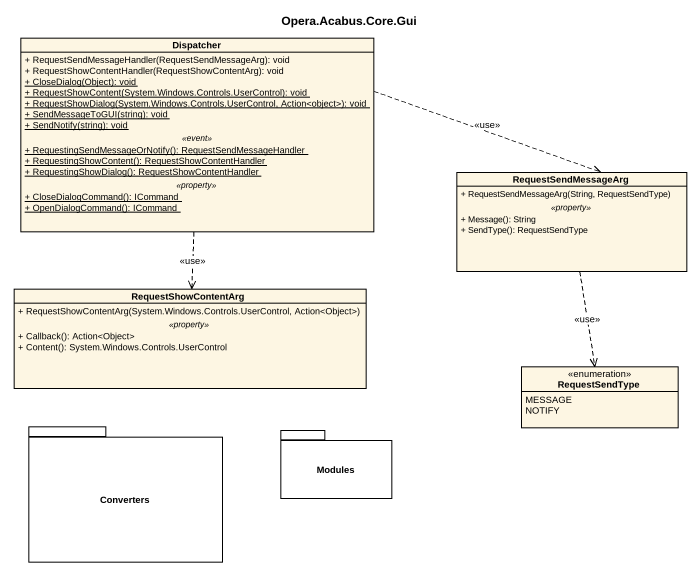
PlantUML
@startuml
title Opera.Acabus.Core.Gui
hide circle
hide empty members
skinparam classAttributeIconSize 0
class Dispatcher {
  + RequestSendMessageHandler(RequestSendMessageArg): void
  + RequestShowContentHandler(RequestShowContentArg): void
  {static} + CloseDialog(Object): void
  {static} + RequestShowContent(System.Windows.Controls.UserControl): void
  {static} + RequestShowDialog(System.Windows.Controls.UserControl, Action<object>): void
  {static} + SendMessageToGUI(string): void
  {static} + SendNotify(string): void
  .. <<event>> ..
  {static} + RequestingSendMessageOrNotify(): RequestSendMessageHandler
  {static} + RequestingShowContent(): RequestShowContentHandler
  {static} + RequestingShowDialog(): RequestShowContentHandler
  .. <<property>> ..
  {static} + CloseDialogCommand(): ICommand
  {static} + OpenDialogCommand(): ICommand
}
class RequestSendMessageArg {
  + RequestSendMessageArg(String, RequestSendType)
  .. <<property>> ..
  + Message(): String
  + SendType(): RequestSendType
}
class RequestShowContentArg {
  + RequestShowContentArg(System.Windows.Controls.UserControl, Action<Object>)
  .. <<property>> ..
  + Callback(): Action<Object>
  + Content(): System.Windows.Controls.UserControl
}
enum RequestSendType {
  MESSAGE
  NOTIFY
}
package Converters {
}
package Modules {
}
Dispatcher .right.> RequestSendMessageArg : <<use>>
Dispatcher ..> RequestShowContentArg : <<use>>
RequestSendMessageArg ..> RequestSendType : <<use>>
@enduml
